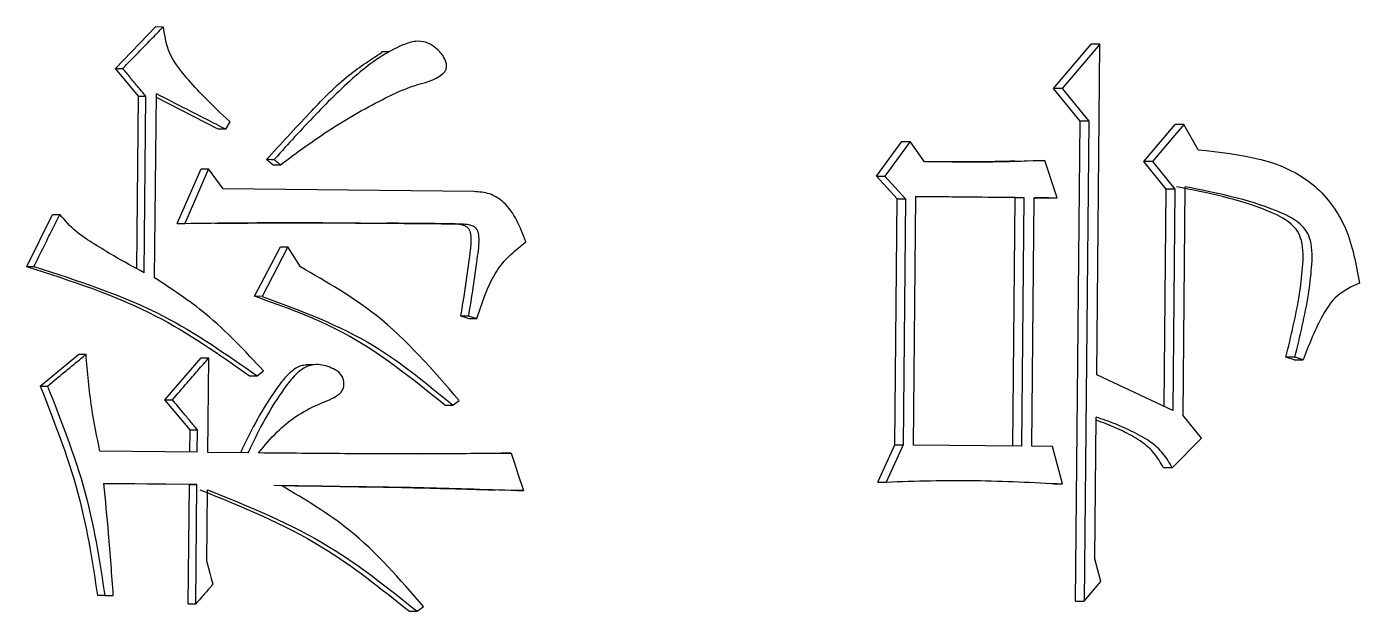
# Model space of a CAD drawing. Header units: millimetres. Extents: x 2448 to 4397, y 790 to 2168.
# Drawn here: x 3180.73 to 3185.95, y 993.14 to 995.43 of the extents above; entities that cross this region are included whole.
import ezdxf

# ---------------------------------------------------------------- set-up
doc = ezdxf.new("R2010")
doc.units = ezdxf.units.MM

msp = doc.modelspace()

# ---------------------------------------------------------------- linework, layer by layer
at = {"color": 7, "linetype": 'Continuous', "lineweight": 25}
for p, q in [((3181.0743, 995.269), (3181.2332, 995.4329)), ((3181.2332, 995.4329), (3181.2622, 995.4328)), ((3184.7491, 995.1908), (3184.8965, 995.3644)), ((3184.9306, 995.3643), (3184.783, 995.1906)), ((3184.9178, 994.0695), (3184.9306, 995.3643)), ((3182.1473, 995.3347), (3182.1167, 995.3349)), ((3181.0743, 995.269), (3181.103, 995.2689)), ((3181.1643, 995.161), (3181.0743, 995.269)), ((3181.1576, 994.4857), (3181.1643, 995.161)), ((3181.1864, 994.4697), (3181.1932, 995.1609)), ((3181.2276, 994.4498), (3181.2347, 995.1702)), ((3181.4773, 995.0311), (3181.2346, 995.1555)), ((3184.8531, 995.0631), (3184.7491, 995.1908)), ((3184.783, 995.1906), (3184.8871, 995.0629)), ((3181.5067, 995.031), (3181.5235, 995.06)), ((3184.8345, 993.1842), (3184.8531, 995.0631)), ((3184.8871, 995.0629), (3184.8685, 993.184)), ((3185.1022, 994.9046), (3185.2248, 995.0493)), ((3185.2593, 995.0492), (3185.1366, 994.9044)), ((3185.3149, 994.9512), (3185.2593, 995.0492)), ((3181.5067, 995.031), (3181.4773, 995.0311)), ((3184.0557, 994.8477), (3184.1547, 994.983)), ((3184.1877, 994.9828), (3184.0887, 994.8476)), ((3184.244, 994.9043), (3184.1877, 994.9828)), ((3181.6907, 994.8925), (3181.6662, 994.9122)), ((3181.6908, 994.8925), (3181.7204, 994.8924)), ((3184.5836, 994.9064), (3184.6815, 994.9091)), ((3184.7626, 994.7624), (3184.7153, 994.909)), ((3185.19, 994.7966), (3185.1022, 994.9046)), ((3185.1366, 994.9044), (3185.2245, 994.7964)), ((3181.3166, 994.6628), (3181.4097, 994.876)), ((3181.4389, 994.8759), (3181.3457, 994.6627)), ((3181.4961, 994.7974), (3181.4389, 994.8759)), ((3184.1362, 994.7592), (3184.0557, 994.8477)), ((3184.0887, 994.8476), (3184.1692, 994.7591)), ((3182.4782, 994.787), (3181.4961, 994.7974)), ((3185.1816, 993.9461), (3185.19, 994.7966)), ((3185.2245, 994.7964), (3185.2159, 993.93)), ((3185.2561, 993.9101), (3185.265, 994.8057)), ((3184.1266, 993.7955), (3184.1362, 994.7592)), ((3184.1692, 994.7591), (3184.1597, 993.7953)), ((3184.2004, 993.7949), (3184.21, 994.7684)), ((3184.21, 994.7684), (3184.6327, 994.7638)), ((3184.599, 994.764), (3184.21, 994.7682)), ((3184.5894, 993.7905), (3184.599, 994.764)), ((3184.599, 994.764), (3184.6327, 994.7638)), ((3184.6327, 994.7638), (3184.6231, 993.7903)), ((3184.6637, 993.7899), (3184.6733, 994.7634)), ((3184.6733, 994.7634), (3184.7626, 994.7624)), ((3184.7287, 994.7626), (3184.6733, 994.7632)), ((3184.7287, 994.7626), (3184.7626, 994.7624)), ((3180.7267, 994.4938), (3180.8282, 994.6972)), ((3180.8282, 994.6972), (3180.8567, 994.6971)), ((3181.3166, 994.6628), (3181.3457, 994.6627)), ((3182.4051, 994.661), (3182.4358, 994.6608)), ((3181.6196, 994.3773), (3181.7206, 994.5709)), ((3181.7503, 994.5708), (3181.6491, 994.3771)), ((3181.7991, 994.4924), (3181.7503, 994.5708)), ((3180.7266, 994.4938), (3180.7549, 994.4937)), ((3181.6491, 994.3771), (3181.6195, 994.3772)), ((3182.4569, 994.3004), (3182.4897, 994.2903)), ((3180.7801, 994.0259), (3180.9306, 994.1509)), ((3180.9306, 994.1509), (3180.9592, 994.1508)), ((3181.2684, 993.9721), (3181.4106, 994.1361)), ((3181.4362, 993.766), (3181.4399, 994.136)), ((3181.8517, 994.1094), (3181.8214, 994.1095)), ((3185.6911, 994.1291), (3185.659, 994.1392)), ((3181.5999, 994.0658), (3181.6294, 994.0657)), ((3181.6295, 994.0658), (3181.6545, 994.085)), ((3185.2159, 993.93), (3184.9178, 994.0695)), ((3180.78, 994.0259), (3180.8084, 994.0258)), ((3181.2684, 993.9721), (3181.2975, 993.972)), ((3181.3665, 993.8542), (3181.2684, 993.9721)), ((3182.3652, 993.9506), (3182.3958, 993.9505)), ((3182.3958, 993.9505), (3182.4206, 993.9697)), ((3184.9107, 993.3491), (3184.9162, 993.904)), ((3185.328, 993.8217), (3185.2561, 993.9101)), ((3181.3656, 993.7666), (3181.3665, 993.8542)), ((3181.3948, 993.7665), (3181.3957, 993.8541)), ((3184.0601, 993.6501), (3184.1266, 993.7955)), ((3184.1597, 993.7953), (3184.0931, 993.65)), ((3184.1266, 993.7955), (3184.1597, 993.7953)), ((3184.6231, 993.7903), (3184.2004, 993.7949)), ((3185.2137, 993.7061), (3185.328, 993.8217)), ((3181.3948, 993.7665), (3181.0135, 993.7705)), ((3181.5934, 993.7644), (3181.4362, 993.766)), ((3182.271, 993.7602), (3182.5934, 993.7632)), ((3182.5934, 993.7632), (3182.6243, 993.7631)), ((3184.7448, 993.789), (3184.6637, 993.7899)), ((3184.7839, 993.6426), (3184.7448, 993.789)), ((3185.2137, 993.706), (3185.1792, 993.7062)), ((3181.3936, 993.6399), (3181.0289, 993.6438)), ((3181.3644, 993.64), (3181.0289, 993.6436)), ((3181.3597, 993.1727), (3181.3644, 993.64)), ((3181.3644, 993.64), (3181.3936, 993.6399)), ((3181.3889, 993.1726), (3181.3936, 993.6399)), ((3181.8831, 993.6341), (3181.6948, 993.6365)), ((3184.75, 993.6427), (3184.7839, 993.6426)), ((3181.432, 993.3377), (3181.4348, 993.62)), ((3182.6412, 993.6167), (3182.5498, 993.619)), ((3182.6722, 993.6165), (3182.6412, 993.6167)), ((3184.9341, 993.2612), (3184.9107, 993.3491)), ((3184.8685, 993.184), (3184.9341, 993.2612)), ((3181.0328, 993.2056), (3181.0041, 993.2057)), ((3181.0373, 993.2054), (3181.0041, 993.2057)), ((3181.0328, 993.2056), (3181.066, 993.2053)), ((3181.0373, 993.2054), (3181.066, 993.2053)), ((3181.3597, 993.1727), (3181.3889, 993.1726)), ((3184.8345, 993.1842), (3184.8685, 993.184)), ((3182.2256, 993.144), (3182.256, 993.1439)), ((3182.256, 993.1439), (3182.2809, 993.1631))]:
    msp.add_line(p, q, dxfattribs=at)
at = {"color": 7, "linetype": 'Continuous', "lineweight": 25, "flags": 128}
for points in [[(3184.9306, 995.3643), (3184.9116, 995.3643), (3184.8965, 995.3644)], [(3181.1643, 995.161), (3181.1805, 995.1609), (3181.1932, 995.1609)], [(3184.783, 995.1906), (3184.764, 995.1907), (3184.7491, 995.1908)], [(3184.8871, 995.0629), (3184.8681, 995.063), (3184.8531, 995.0631)], [(3185.2593, 995.0492), (3185.24, 995.0492), (3185.2248, 995.0493)], [(3184.1547, 994.983), (3184.1732, 994.9829), (3184.1877, 994.9828)], [(3181.6958, 994.9121), (3181.6849, 994.9121), (3181.6756, 994.9122), (3181.6662, 994.9122)], [(3184.6815, 994.9091), (3184.7005, 994.9091), (3184.7153, 994.909)], [(3185.1366, 994.9044), (3185.1173, 994.9045), (3185.1022, 994.9046)], [(3181.4097, 994.876), (3181.4261, 994.876), (3181.4389, 994.8759)], [(3184.0557, 994.8477), (3184.0742, 994.8476), (3184.0887, 994.8476)], [(3185.2245, 994.7964), (3185.2052, 994.7965), (3185.19, 994.7966)], [(3184.1362, 994.7592), (3184.1547, 994.7592), (3184.1692, 994.7591)], [(3181.7206, 994.5709), (3181.7372, 994.5708), (3181.7503, 994.5708)], [(3182.4262, 994.3005), (3182.4386, 994.3004), (3182.4477, 994.3004), (3182.4569, 994.3004)], [(3182.459, 994.2904), (3182.4714, 994.2904), (3182.4805, 994.2903), (3182.4897, 994.2903)], [(3181.4106, 994.1361), (3181.427, 994.136), (3181.4399, 994.136)], [(3185.6942, 994.139), (3185.68, 994.1391), (3185.6695, 994.1391), (3185.659, 994.1392)], [(3185.6911, 994.1291), (3185.7054, 994.129), (3185.7159, 994.129), (3185.7263, 994.1289)], [(3181.3665, 993.8542), (3181.3828, 993.8541), (3181.3957, 993.8541)], [(3182.6243, 993.7631), (3182.6382, 993.7206), (3182.6521, 993.6781), (3182.6722, 993.6165)], [(3184.0601, 993.6501), (3184.0786, 993.6501), (3184.0931, 993.65)], [(3181.432, 993.3377), (3181.444, 993.2938), (3181.45, 993.2718), (3181.4559, 993.2498)]]:
    msp.add_lwpolyline(points, dxfattribs=at)
at = {"color": 7, "linetype": 'Continuous', "lineweight": 25}
for points, knots in [([(3181.103, 995.2689), (3181.1234, 995.2899), (3181.1601, 995.3277), (3181.2132, 995.3823), (3181.2459, 995.4159), (3181.2622, 995.4328)], [0, 0, 0, 0, 0.38355, 0.691775, 1, 1, 1, 1]), ([(3181.5235, 995.06), (3181.4859, 995.0952), (3181.4238, 995.1534), (3181.3443, 995.2418), (3181.2793, 995.3256), (3181.268, 995.3968), (3181.2622, 995.4328)], [0, 0, 0, 0, 0.3346407, 0.552752, 0.7736989, 1, 1, 1, 1]), ([(3181.7204, 994.8924), (3181.7863, 994.9408), (3181.9181, 995.0378), (3182.0961, 995.1376), (3182.2413, 995.2064), (3182.3294, 995.222), (3182.365, 995.2569), (3182.3709, 995.268), (3182.3725, 995.2813), (3182.3686, 995.2998), (3182.3535, 995.3268), (3182.3263, 995.3539), (3182.2897, 995.3742), (3182.2459, 995.3778), (3182.1503, 995.3452), (3182.0151, 995.248), (3181.8562, 995.0879), (3181.7498, 994.9729), (3181.6969, 994.9132), (3181.6958, 994.9121)], [0, 0, 0, 0, 0.146953, 0.294102, 0.367641, 0.441186, 0.449165, 0.455912, 0.462689, 0.471926, 0.488118, 0.516365, 0.539487, 0.562774, 0.594906, 0.721713, 0.858256, 0.997261, 1, 1, 1, 1]), ([(3181.6662, 994.9122), (3181.722, 994.9731), (3181.8233, 995.0838), (3181.9675, 995.2343), (3182.0708, 995.3017), (3182.1183, 995.3326)], [0, 0, 0, 0, 0.398126, 0.723573, 1, 1, 1, 1]), ([(3181.1932, 995.1609), (3181.1838, 995.1721), (3181.1641, 995.1958), (3181.134, 995.2318), (3181.1134, 995.2566), (3181.103, 995.2689)], [0, 0, 0, 0, 0.312459, 0.656229, 1, 1, 1, 1]), ([(3181.5067, 995.031), (3181.4812, 995.0441), (3181.4301, 995.0702), (3181.3395, 995.1166), (3181.2743, 995.1499), (3181.2347, 995.1702)], [0, 0, 0, 0, 0.281753, 0.563506, 1, 1, 1, 1]), ([(3185.3149, 994.9512), (3185.4822, 994.9329), (3185.7181, 994.9071), (3185.9092, 994.6449), (3185.934, 994.5017), (3185.9467, 994.4283)], [0, 0, 0, 0, 0.543493, 0.766307, 1, 1, 1, 1]), ([(3181.7204, 994.8924), (3181.7183, 994.8941), (3181.7132, 994.8982), (3181.705, 994.9047), (3181.6989, 994.9096), (3181.6958, 994.9121)], [0, 0, 0, 0, 0.2546501, 0.6279667, 1, 1, 1, 1]), ([(3184.7153, 994.909), (3184.6538, 994.9066), (3184.5445, 994.9023), (3184.3873, 994.9024), (3184.2917, 994.9037), (3184.244, 994.9043)], [0, 0, 0, 0, 0.392515, 0.696222, 1, 1, 1, 1]), ([(3184.5967, 994.9064), (3184.5967, 994.9064), (3184.5967, 994.9064), (3184.5961, 994.9064), (3184.5539, 994.9053), (3184.4512, 994.9032), (3184.3557, 994.9034), (3184.3036, 994.9037), (3184.2829, 994.9039), (3184.2743, 994.904), (3184.2713, 994.904), (3184.2707, 994.904), (3184.2702, 994.904)], [0, 0, 0, 0, 0.001562, 0.006061, 0.011346, 0.462263, 0.722026, 0.828607, 0.900055, 0.917944, 0.935839, 1, 1, 1, 1]), ([(3182.6818, 994.5901), (3182.6598, 994.648), (3182.6296, 994.7275), (3182.5412, 994.7831), (3182.4991, 994.7857), (3182.4782, 994.7869)], [0, 0, 0, 0, 0.5750588, 0.7893188, 1, 1, 1, 1]), ([(3185.659, 994.1392), (3185.6789, 994.2207), (3185.7072, 994.3364), (3185.7259, 994.4892), (3185.7289, 994.575), (3185.7067, 994.6332), (3185.6632, 994.6785), (3185.5055, 994.7517), (3185.3507, 994.7822), (3185.2304, 994.8059)], [0, 0, 0, 0, 0.239355, 0.339518, 0.440435, 0.477729, 0.51513, 0.623296, 1, 1, 1, 1]), ([(3185.6942, 994.139), (3185.7141, 994.2205), (3185.7424, 994.3362), (3185.7612, 994.4889), (3185.7642, 994.5746), (3185.742, 994.6329), (3185.6986, 994.6782), (3185.5406, 994.7515), (3185.3856, 994.782), (3185.265, 994.8057)], [0, 0, 0, 0, 0.239195, 0.339217, 0.439989, 0.477285, 0.514692, 0.622523, 1, 1, 1, 1]), ([(3180.7549, 994.4937), (3180.7682, 994.5203), (3180.7918, 994.5675), (3180.8257, 994.6352), (3180.8464, 994.6765), (3180.8567, 994.6971)], [0, 0, 0, 0, 0.391509, 0.695754, 1, 1, 1, 1]), ([(3181.1864, 994.4697), (3181.1467, 994.4912), (3181.0812, 994.5266), (3180.9928, 994.5811), (3180.9168, 994.6285), (3180.8768, 994.6742), (3180.8567, 994.6971)], [0, 0, 0, 0, 0.337572, 0.556683, 0.776863, 1, 1, 1, 1]), ([(3181.3457, 994.6627), (3181.4836, 994.6644), (3181.7346, 994.6674), (3182.0979, 994.6637), (3182.3231, 994.6618), (3182.4358, 994.6608)], [0, 0, 0, 0, 0.378536, 0.689262, 1, 1, 1, 1]), ([(3181.4634, 994.6637), (3181.4634, 994.6637), (3181.4634, 994.6637), (3181.4641, 994.6637), (3181.468, 994.6636), (3181.5738, 994.6641), (3181.7336, 994.665), (3181.91, 994.6647), (3182.0222, 994.6642), (3182.0902, 994.6636), (3182.1366, 994.6633)], [0, 0, 0, 0, 0.000929, 0.003731, 0.007109, 0.027697, 0.476136, 0.688145, 0.787609, 1, 1, 1, 1]), ([(3182.4051, 994.661), (3182.402, 994.661), (3182.3928, 994.6611), (3182.3773, 994.6612), (3182.3588, 994.6614), (3182.3403, 994.6615), (3182.3156, 994.6617), (3182.2847, 994.662), (3182.2476, 994.6623), (3182.1982, 994.6628), (3182.1612, 994.6631), (3182.1366, 994.6633)], [0, 0, 0, 0, 0.034518, 0.103553, 0.172589, 0.241624, 0.31066, 0.448731, 0.586801, 0.724872, 1, 1, 1, 1]), ([(3182.4051, 994.6609), (3182.4156, 994.6602), (3182.4307, 994.6593), (3182.4482, 994.6515), (3182.4574, 994.643), (3182.464, 994.63), (3182.4697, 994.5895), (3182.4578, 994.5155), (3182.4448, 994.4117), (3182.4324, 994.3376), (3182.4262, 994.3005)], [0, 0, 0, 0, 0.081978, 0.117558, 0.146567, 0.175557, 0.22462, 0.445187, 0.722497, 1, 1, 1, 1]), ([(3182.4358, 994.6607), (3182.4463, 994.6601), (3182.4614, 994.6592), (3182.4789, 994.6513), (3182.4881, 994.6429), (3182.4948, 994.6299), (3182.5004, 994.5893), (3182.4885, 994.5154), (3182.4755, 994.4115), (3182.4631, 994.3374), (3182.4569, 994.3004)], [0, 0, 0, 0, 0.082179, 0.117766, 0.146784, 0.175781, 0.224844, 0.445452, 0.72263, 1, 1, 1, 1]), ([(3182.4897, 994.2903), (3182.5031, 994.3309), (3182.525, 994.3974), (3182.5694, 994.4832), (3182.6216, 994.5428), (3182.6619, 994.5744), (3182.6818, 994.5901)], [0, 0, 0, 0, 0.347697, 0.569461, 0.786614, 1, 1, 1, 1]), ([(3180.7266, 994.4938), (3180.8998, 994.4384), (3181.2109, 994.3388), (3181.4804, 994.1497), (3181.5999, 994.0658)], [0, 0, 0, 0, 0.55661, 1, 1, 1, 1]), ([(3180.7549, 994.4937), (3180.9283, 994.4383), (3181.2398, 994.3387), (3181.5098, 994.1496), (3181.6294, 994.0657)], [0, 0, 0, 0, 0.556661, 1, 1, 1, 1]), ([(3182.4206, 993.9697), (3182.3184, 994.0882), (3182.1374, 994.2982), (3181.9017, 994.4335), (3181.799, 994.4924)], [0, 0, 0, 0, 0.564605, 1, 1, 1, 1]), ([(3181.6545, 994.085), (3181.5816, 994.1632), (3181.4524, 994.3021), (3181.2959, 994.4049), (3181.2276, 994.4498)], [0, 0, 0, 0, 0.563464, 1, 1, 1, 1]), ([(3185.9467, 994.4283), (3185.916, 994.4146), (3185.8531, 994.3864), (3185.7826, 994.2724), (3185.7478, 994.1837), (3185.7263, 994.1289)], [0, 0, 0, 0, 0.2669251, 0.5479457, 1, 1, 1, 1]), ([(3182.3652, 993.9506), (3182.2368, 994.0545), (3182.0093, 994.2387), (3181.7378, 994.3352), (3181.6196, 994.3772)], [0, 0, 0, 0, 0.564287, 1, 1, 1, 1]), ([(3181.6491, 994.3771), (3181.7996, 994.3214), (3182.0708, 994.221), (3182.2957, 994.0338), (3182.3958, 993.9505)], [0, 0, 0, 0, 0.555162, 1, 1, 1, 1]), ([(3182.4262, 994.3005), (3182.4289, 994.2997), (3182.4344, 994.298), (3182.4453, 994.2946), (3182.4535, 994.2921), (3182.459, 994.2904)], [0, 0, 0, 0, 0.25037, 0.500711, 1, 1, 1, 1]), ([(3180.8085, 994.0258), (3180.8308, 994.0444), (3180.8672, 994.0745), (3180.9174, 994.1161), (3180.9453, 994.1393), (3180.9592, 994.1508)], [0, 0, 0, 0, 0.445196, 0.722598, 1, 1, 1, 1]), ([(3181.0135, 993.7705), (3181.002, 993.827), (3180.9762, 993.9525), (3180.9652, 994.0804), (3180.9592, 994.1508)], [0, 0, 0, 0, 0.4498456, 1, 1, 1, 1]), ([(3181.2975, 993.972), (3181.3167, 993.9941), (3181.35, 994.0325), (3181.3975, 994.0871), (3181.4258, 994.1197), (3181.4399, 994.136)], [0, 0, 0, 0, 0.404353, 0.702177, 1, 1, 1, 1]), ([(3181.8219, 994.1078), (3181.8153, 994.1072), (3181.7936, 994.1052), (3181.7541, 994.078), (3181.671, 993.9764), (3181.6113, 993.8639), (3181.5677, 993.7723), (3181.5639, 993.7645)], [0, 0, 0, 0, 0.04625, 0.15239, 0.317786, 0.94154, 1, 1, 1, 1]), ([(3181.6348, 993.7639), (3181.6583, 993.7924), (3181.7223, 993.8697), (3181.8305, 993.9432), (3181.9223, 993.9737), (3181.9555, 993.9974), (3181.9655, 994.0118), (3181.97, 994.0282), (3181.9696, 994.046), (3181.9638, 994.0636), (3181.95, 994.081), (3181.9183, 994.0997), (3181.8774, 994.1127), (3181.8295, 994.107), (3181.7856, 994.0803), (3181.7013, 993.9776), (3181.6415, 993.8651), (3181.5972, 993.7723), (3181.5934, 993.7644)], [0, 0, 0, 0, 0.1058764, 0.28817, 0.3719646, 0.390466, 0.4058457, 0.4212213, 0.4373879, 0.4550733, 0.4725326, 0.5000028, 0.5616832, 0.5963006, 0.6403498, 0.708405, 0.9750727, 1, 1, 1, 1]), ([(3185.7263, 994.1289), (3185.7237, 994.1298), (3185.717, 994.1319), (3185.7063, 994.1352), (3185.6982, 994.1377), (3185.6942, 994.139)], [0, 0, 0, 0, 0.249993, 0.625002, 1, 1, 1, 1]), ([(3180.78, 994.0259), (3180.8379, 993.8784), (3180.9419, 993.6136), (3180.985, 993.331), (3181.0041, 993.2057)], [0, 0, 0, 0, 0.556933, 1, 1, 1, 1]), ([(3180.8084, 994.0258), (3180.8664, 993.8783), (3180.9705, 993.6136), (3181.0137, 993.3309), (3181.0328, 993.2056)], [0, 0, 0, 0, 0.556961, 1, 1, 1, 1]), ([(3181.3957, 993.8541), (3181.3863, 993.8653), (3181.3676, 993.8879), (3181.3348, 993.9271), (3181.3115, 993.9552), (3181.2975, 993.972)], [0, 0, 0, 0, 0.28642, 0.572841, 1, 1, 1, 1]), ([(3185.2137, 993.7061), (3185.2026, 993.7257), (3185.1808, 993.7644), (3185.1267, 993.8105), (3185.0622, 993.8465), (3184.9901, 993.8785), (3184.9408, 993.8955), (3184.9162, 993.904)], [0, 0, 0, 0, 0.176504, 0.348574, 0.567112, 0.783963, 1, 1, 1, 1]), ([(3185.1792, 993.7062), (3185.1681, 993.7258), (3185.1463, 993.7645), (3185.0924, 993.8106), (3185.0279, 993.8466), (3184.9671, 993.874), (3184.9292, 993.8872), (3184.9161, 993.8919)], [0, 0, 0, 0, 0.196221, 0.387443, 0.630244, 0.871142, 1, 1, 1, 1]), ([(3182.6243, 993.7631), (3182.52, 993.7618), (3182.3033, 993.759), (3181.9734, 993.7609), (3181.7477, 993.7629), (3181.6348, 993.7639)], [0, 0, 0, 0, 0.317111, 0.658541, 1, 1, 1, 1]), ([(3181.066, 993.2053), (3181.0603, 993.2866), (3181.05, 993.433), (3181.0354, 993.579), (3181.0289, 993.6438)], [0, 0, 0, 0, 0.555754, 1, 1, 1, 1]), ([(3182.2809, 993.1631), (3182.1889, 993.2694), (3182.0261, 993.4577), (3181.8159, 993.5822), (3181.7244, 993.6364)], [0, 0, 0, 0, 0.564719, 1, 1, 1, 1]), ([(3181.7245, 993.6364), (3181.8177, 993.6352), (3182.0043, 993.6328), (3182.3204, 993.6286), (3182.5427, 993.621), (3182.6722, 993.6165)], [0, 0, 0, 0, 0.29455, 0.5891, 1, 1, 1, 1]), ([(3184.0931, 993.65), (3184.1511, 993.6521), (3184.267, 993.6562), (3184.4975, 993.6575), (3184.6696, 993.6485), (3184.7839, 993.6426)], [0, 0, 0, 0, 0.2512253, 0.5024777, 1, 1, 1, 1]), ([(3181.4055, 993.6201), (3181.5693, 993.5537), (3181.864, 993.4343), (3182.1144, 993.2333), (3182.2256, 993.144)], [0, 0, 0, 0, 0.555951, 1, 1, 1, 1]), ([(3181.4348, 993.62), (3181.5988, 993.5536), (3181.8938, 993.4342), (3182.1446, 993.2331), (3182.256, 993.1439)], [0, 0, 0, 0, 0.5560054, 1, 1, 1, 1]), ([(3181.8823, 993.6341), (3182.0116, 993.6322), (3182.1961, 993.6294), (3182.4087, 993.6238), (3182.5025, 993.6211), (3182.5509, 993.6197), (3182.5615, 993.6193), (3182.5636, 993.6193), (3182.564, 993.6193), (3182.5641, 993.6193), (3182.5641, 993.6193), (3182.5641, 993.6193)], [0, 0, 0, 0, 0.5492248, 0.7836612, 0.9340748, 0.9792634, 0.9959747, 0.9979395, 0.9989159, 0.9999163, 1, 1, 1, 1]), ([(3181.4559, 993.2498), (3181.4464, 993.2388), (3181.4304, 993.2204), (3181.4081, 993.1946), (3181.3953, 993.18), (3181.3889, 993.1726)], [0, 0, 0, 0, 0.4296254, 0.7148127, 1, 1, 1, 1])]:
    msp.add_open_spline(points, degree=3, knots=knots, dxfattribs=at)

doc.saveas('drawing.dxf')
